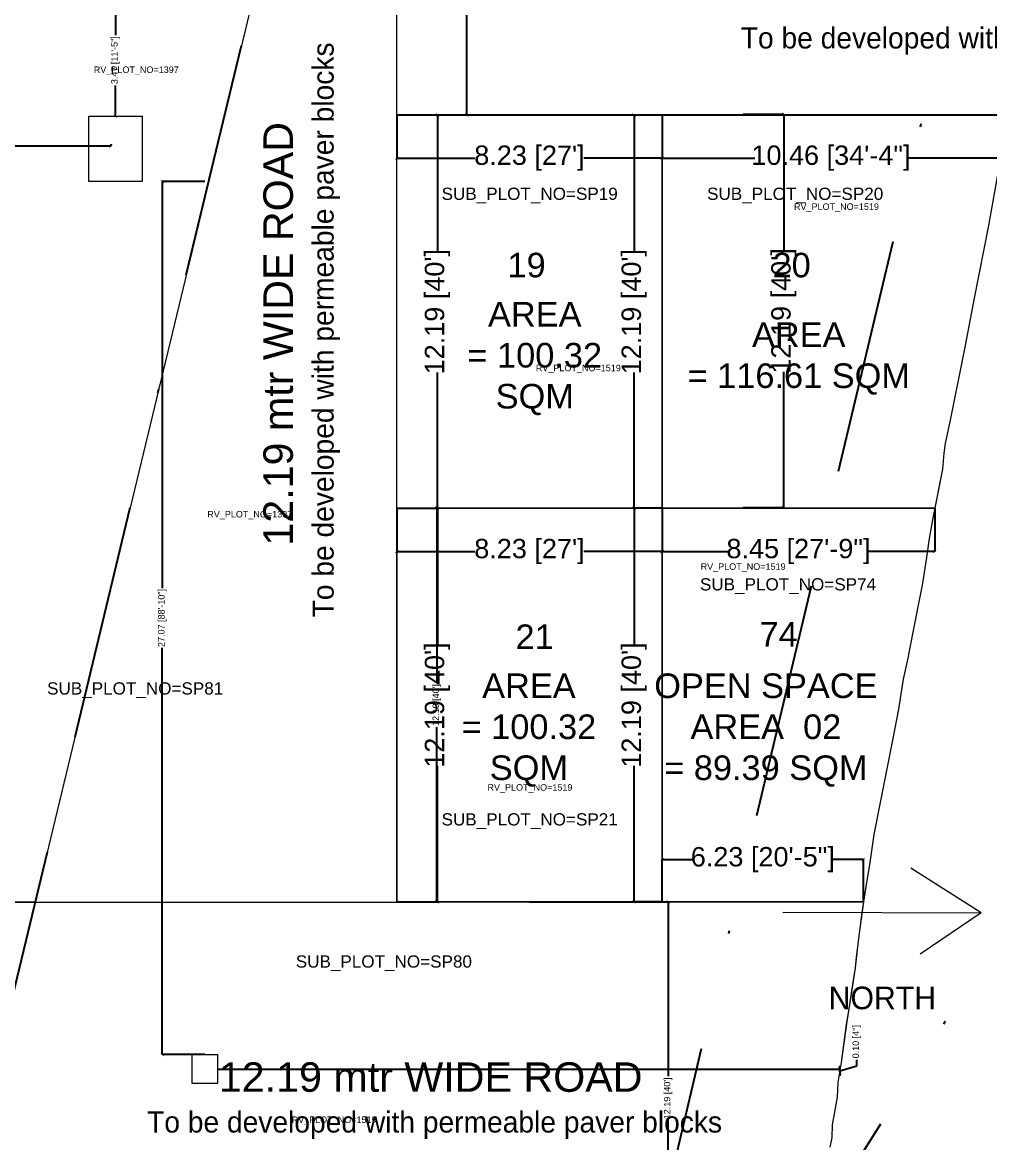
# Model space of a CAD drawing. Header units: metres. Extents: x 205125 to 205418, y -20654 to -20451.
# Drawn here: x 205320.79 to 205350.76, y -20589.8 to -20555.09 of the extents above; entities that cross this region are included whole.
import ezdxf

# ---------------------------------------------------------------- set-up
doc = ezdxf.new("R2010")
doc.units = ezdxf.units.M
doc.header["$MEASUREMENT"] = 0
doc.header["$PDMODE"] = 2
doc.linetypes.add('BORDER2', pattern=[0.875, 0.25, -0.125, 0.25, -0.125, 0, -0.125])
doc.layers.get('0').update_dxf_attribs({"lineweight": 5})
doc.layers.get('Defpoints').update_dxf_attribs({"lineweight": 5})
for name, color, linetype, lineweight in [('A-0-g', 7, 'Continuous', 5), ('INTERNAL_JUNCTIONS', 7, 'Continuous', 5), ('INTERNAL_ROADS_RESIDENTIAL', 7, 'Continuous', 5), ('LAND_BOUNDARY', 7, 'Continuous', 5), ('Layer1', 7, 'Continuous', 5), ('NORTH_DIRECTION', 7, 'Continuous', 5), ('SUB_PLOT_19', 7, 'Continuous', 5), ('SUB_PLOT_19_RV_PLOT_1', 7, 'Continuous', 5), ('SUB_PLOT_20', 7, 'Continuous', 5), ('SUB_PLOT_20_RV_PLOT_1', 7, 'Continuous', 5), ('SUB_PLOT_21', 7, 'Continuous', 5), ('SUB_PLOT_21_RV_PLOT_1', 7, 'Continuous', 5), ('SUB_PLOT_74', 7, 'Continuous', 5), ('SUB_PLOT_74_RV_PLOT_1', 7, 'Continuous', 5), ('SUB_PLOT_79', 7, 'Continuous', 5), ('SUB_PLOT_79_RV_PLOT_1', 7, 'Continuous', 5), ('SUB_PLOT_80', 7, 'Continuous', 5), ('SUB_PLOT_80_RV_PLOT_1', 7, 'Continuous', 5), ('SUB_PLOT_81', 7, 'Continuous', 5), ('SUB_PLOT_81_RV_PLOT_1', 7, 'Continuous', 5), ('SUB_PLOT_81_RV_PLOT_2', 7, 'Continuous', 5)]:
    doc.layers.add(name, color=color, linetype=linetype, lineweight=lineweight)
doc.styles.add('Arial', font='swissl.ttf')
doc.dimstyles.new('meter', dxfattribs={"dimtxt": 0.2, "dimasz": 0.1, "dimexe": 0, "dimexo": 0, "dimgap": 0.09, "dimtad": 0, "dimzin": 0, "dimdsep": 46, "dimtxsty": 'Arial', "dimblk": 'ARCHTICK', "dimcen": 7.09, "dimclrd": 23, "dimclre": 23, "dimclrt": 75, "dimadec": 0, "dimazin": 0, "dimtfac": 1, "dimtofl": 0, "dimtmove": 1, "dimatfit": 3, "dimldrblk": 'OPEN90', "dimfxl": 1, "dimtolj": 1, "dimtzin": 0, "dimarcsym": 0})

# ---------------------------------------------------------------- blocks, each defined once
blk = doc.blocks.new('_ArchTick')
at = {"color": 0, "const_width": 0.15}
blk.add_lwpolyline([(-0.5, -0.5), (0.5, 0.5)], dxfattribs=at)
blk = doc.blocks.new('*D67')
at = {"color": 23, "linetype": 'Continuous', "lineweight": -2, "ltscale": 0.5, "transparency": 16777216}
for p, q in [((205332.39, -20557.954), (205332.39, -20559.291)), ((205340.618, -20557.954), (205340.618, -20559.291)), ((205332.39, -20559.291), (205334.816, -20559.291)), ((205340.618, -20559.291), (205338.193, -20559.291))]:
    blk.add_line(p, q, dxfattribs=at)
at = {"layer": 'Defpoints', "color": 0, "ltscale": 0.5, "transparency": 16777216}
for p in [(205332.39, -20557.954), (205340.618, -20557.954), (205340.618, -20559.291)]:
    blk.add_point(p, dxfattribs=at)
at = {"color": 23, "lineweight": -2, "ltscale": 0.5, "transparency": 16777216, "xscale": 0.1, "yscale": 0.1, "zscale": 0.1, "rotation": 180}
blk.add_blockref('_ArchTick', (205332.39, -20559.291), dxfattribs=at)
at = {"color": 23, "lineweight": -2, "ltscale": 0.5, "transparency": 16777216, "xscale": 0.1, "yscale": 0.1, "zscale": 0.1}
blk.add_blockref('_ArchTick', (205340.618, -20559.291), dxfattribs=at)
at = {"color": 75, "ltscale": 0.5, "transparency": 16777216, "insert": (205336.504, -20559.291), "char_height": 0.6, "attachment_point": 5, "style": 'Arial'}
blk.add_mtext("\\A1;8.23 [27']", dxfattribs=at)
blk = doc.blocks.new('_Open90')
at = {"layer": 'A-0-g', "color": 0, "lineweight": -2}
for p, q in [((0, 0), (-1, 0)), ((-0.5, 0.5), (0, 0)), ((0, 0), (-0.5, -0.5))]:
    blk.add_line(p, q, dxfattribs=at)
blk = doc.blocks.new('*D68')
at = {"layer": 'Defpoints', "color": 0, "ltscale": 0.5, "transparency": 16777216}
for p in [(205332.39, -20557.954), (205332.39, -20570.146), (205333.652, -20570.146)]:
    blk.add_point(p, dxfattribs=at)
at = {"layer": 'SUB_PLOT_19', "color": 23, "linetype": 'Continuous', "lineweight": -2, "ltscale": 0.5, "transparency": 16777216}
for p, q in [((205332.39, -20557.954), (205333.652, -20557.954)), ((205333.652, -20557.954), (205333.652, -20562.161)), ((205333.652, -20570.146), (205333.652, -20565.938)), ((205332.39, -20570.146), (205333.652, -20570.146))]:
    blk.add_line(p, q, dxfattribs=at)
at = {"layer": 'SUB_PLOT_19', "color": 23, "lineweight": -2, "ltscale": 0.5, "transparency": 16777216, "xscale": 0.1, "yscale": 0.1, "zscale": 0.1}
for p, rotation in [((205333.652, -20557.954), 90), ((205333.652, -20570.146), 270)]:
    blk.add_blockref('_ArchTick', p, dxfattribs=dict(at, rotation=rotation))
at = {"layer": 'SUB_PLOT_19', "color": 75, "ltscale": 0.5, "transparency": 16777216, "insert": (205333.652, -20564.05), "char_height": 0.6, "attachment_point": 5, "rotation": 90, "style": 'Arial'}
blk.add_mtext("\\A1;12.19 [40']", dxfattribs=at)
blk = doc.blocks.new('*D69')
at = {"color": 23, "linetype": 'Continuous', "lineweight": -2, "ltscale": 0.5, "transparency": 16777216}
for p, q in [((205340.618, -20557.954), (205340.618, -20559.291)), ((205351.078, -20557.954), (205351.078, -20559.291)), ((205340.618, -20559.291), (205343.489, -20559.291)), ((205351.078, -20559.291), (205348.207, -20559.291))]:
    blk.add_line(p, q, dxfattribs=at)
at = {"layer": 'Defpoints', "color": 0, "ltscale": 0.5, "transparency": 16777216}
for p in [(205340.618, -20557.954), (205351.078, -20557.954), (205351.078, -20559.291)]:
    blk.add_point(p, dxfattribs=at)
at = {"color": 23, "lineweight": -2, "ltscale": 0.5, "transparency": 16777216, "xscale": 0.1, "yscale": 0.1, "zscale": 0.1, "rotation": 180}
blk.add_blockref('_ArchTick', (205340.618, -20559.291), dxfattribs=at)
at = {"color": 23, "lineweight": -2, "ltscale": 0.5, "transparency": 16777216, "xscale": 0.1, "yscale": 0.1, "zscale": 0.1}
blk.add_blockref('_ArchTick', (205351.078, -20559.291), dxfattribs=at)
at = {"color": 75, "ltscale": 0.5, "transparency": 16777216, "insert": (205345.848, -20559.291), "char_height": 0.6, "attachment_point": 5, "style": 'Arial'}
blk.add_mtext('\\A1;10.46 [34\'-4"]', dxfattribs=at)
blk = doc.blocks.new('*D70')
at = {"color": 23, "linetype": 'Continuous', "lineweight": -2, "ltscale": 0.5, "transparency": 16777216}
for p, q in [((205338.488, -20557.954), (205339.75, -20557.954)), ((205339.75, -20557.954), (205339.75, -20562.161)), ((205339.75, -20570.146), (205339.75, -20565.938)), ((205340.618, -20570.146), (205339.75, -20570.146))]:
    blk.add_line(p, q, dxfattribs=at)
at = {"layer": 'Defpoints', "color": 0, "ltscale": 0.5, "transparency": 16777216}
for p in [(205338.488, -20557.954), (205339.75, -20570.146), (205340.618, -20570.146)]:
    blk.add_point(p, dxfattribs=at)
at = {"color": 23, "lineweight": -2, "ltscale": 0.5, "transparency": 16777216, "xscale": 0.1, "yscale": 0.1, "zscale": 0.1}
for p, rotation in [((205339.75, -20557.954), 90), ((205339.75, -20570.146), 270)]:
    blk.add_blockref('_ArchTick', p, dxfattribs=dict(at, rotation=rotation))
at = {"color": 75, "ltscale": 0.5, "transparency": 16777216, "insert": (205339.75, -20564.05), "char_height": 0.6, "attachment_point": 5, "rotation": 90, "style": 'Arial'}
blk.add_mtext("\\A1;12.19 [40']", dxfattribs=at)
blk = doc.blocks.new('*D71')
at = {"color": 23, "linetype": 'Continuous', "lineweight": -2, "ltscale": 0.5, "transparency": 16777216}
for p, q in [((205332.39, -20570.146), (205332.39, -20571.483)), ((205340.618, -20570.146), (205340.618, -20571.483)), ((205332.39, -20571.483), (205334.816, -20571.483)), ((205340.618, -20571.483), (205338.193, -20571.483))]:
    blk.add_line(p, q, dxfattribs=at)
at = {"layer": 'Defpoints', "color": 0, "ltscale": 0.5, "transparency": 16777216}
for p in [(205332.39, -20570.146), (205340.618, -20570.146), (205340.618, -20571.483)]:
    blk.add_point(p, dxfattribs=at)
at = {"color": 23, "lineweight": -2, "ltscale": 0.5, "transparency": 16777216, "xscale": 0.1, "yscale": 0.1, "zscale": 0.1, "rotation": 180}
blk.add_blockref('_ArchTick', (205332.39, -20571.483), dxfattribs=at)
at = {"color": 23, "lineweight": -2, "ltscale": 0.5, "transparency": 16777216, "xscale": 0.1, "yscale": 0.1, "zscale": 0.1}
blk.add_blockref('_ArchTick', (205340.618, -20571.483), dxfattribs=at)
at = {"color": 75, "ltscale": 0.5, "transparency": 16777216, "insert": (205336.504, -20571.483), "char_height": 0.6, "attachment_point": 5, "style": 'Arial'}
blk.add_mtext("\\A1;8.23 [27']", dxfattribs=at)
blk = doc.blocks.new('*D72')
at = {"layer": 'Defpoints', "color": 0, "ltscale": 0.5, "transparency": 16777216}
for p in [(205332.39, -20570.146), (205332.39, -20582.338), (205333.652, -20582.338)]:
    blk.add_point(p, dxfattribs=at)
at = {"layer": 'SUB_PLOT_21', "color": 23, "linetype": 'Continuous', "lineweight": -2, "ltscale": 0.5, "transparency": 16777216}
for p, q in [((205332.39, -20570.146), (205333.652, -20570.146)), ((205333.652, -20570.146), (205333.652, -20574.353)), ((205333.652, -20582.338), (205333.652, -20578.13)), ((205332.39, -20582.338), (205333.652, -20582.338))]:
    blk.add_line(p, q, dxfattribs=at)
at = {"layer": 'SUB_PLOT_21', "color": 23, "lineweight": -2, "ltscale": 0.5, "transparency": 16777216, "xscale": 0.1, "yscale": 0.1, "zscale": 0.1}
for p, rotation in [((205333.652, -20570.146), 90), ((205333.652, -20582.338), 270)]:
    blk.add_blockref('_ArchTick', p, dxfattribs=dict(at, rotation=rotation))
at = {"layer": 'SUB_PLOT_21', "color": 75, "ltscale": 0.5, "transparency": 16777216, "insert": (205333.652, -20576.242), "char_height": 0.6, "attachment_point": 5, "rotation": 90, "style": 'Arial'}
blk.add_mtext("\\A1;12.19 [40']", dxfattribs=at)
blk = doc.blocks.new('*D73')
at = {"layer": 'Defpoints', "color": 0, "ltscale": 0.5, "transparency": 16777216}
for p in [(205340.618, -20570.146), (205349.064, -20570.146), (205349.064, -20571.483)]:
    blk.add_point(p, dxfattribs=at)
at = {"layer": 'SUB_PLOT_74', "color": 23, "linetype": 'Continuous', "lineweight": -2, "ltscale": 0.5, "transparency": 16777216}
for p, q in [((205340.618, -20570.146), (205340.618, -20571.483)), ((205349.064, -20570.146), (205349.064, -20571.483)), ((205340.618, -20571.483), (205342.682, -20571.483)), ((205349.064, -20571.483), (205347.001, -20571.483))]:
    blk.add_line(p, q, dxfattribs=at)
at = {"layer": 'SUB_PLOT_74', "color": 23, "lineweight": -2, "ltscale": 0.5, "transparency": 16777216, "xscale": 0.1, "yscale": 0.1, "zscale": 0.1, "rotation": 180}
blk.add_blockref('_ArchTick', (205340.618, -20571.483), dxfattribs=at)
at = {"layer": 'SUB_PLOT_74', "color": 23, "lineweight": -2, "ltscale": 0.5, "transparency": 16777216, "xscale": 0.1, "yscale": 0.1, "zscale": 0.1}
blk.add_blockref('_ArchTick', (205349.064, -20571.483), dxfattribs=at)
at = {"layer": 'SUB_PLOT_74', "color": 75, "ltscale": 0.5, "transparency": 16777216, "insert": (205344.841, -20571.483), "char_height": 0.6, "attachment_point": 5, "style": 'Arial'}
blk.add_mtext('\\A1;8.45 [27\'-9"]', dxfattribs=at)
blk = doc.blocks.new('*D74')
at = {"color": 23, "linetype": 'Continuous', "lineweight": -2, "ltscale": 0.5, "transparency": 16777216}
for p, q in [((205340.618, -20570.146), (205339.75, -20570.146)), ((205339.75, -20570.146), (205339.75, -20574.353)), ((205339.75, -20582.338), (205339.75, -20578.13)), ((205340.618, -20582.338), (205339.75, -20582.338))]:
    blk.add_line(p, q, dxfattribs=at)
at = {"layer": 'Defpoints', "color": 0, "ltscale": 0.5, "transparency": 16777216}
for p in [(205340.618, -20570.146), (205339.75, -20582.338), (205340.618, -20582.338)]:
    blk.add_point(p, dxfattribs=at)
at = {"color": 23, "lineweight": -2, "ltscale": 0.5, "transparency": 16777216, "xscale": 0.1, "yscale": 0.1, "zscale": 0.1}
for p, rotation in [((205339.75, -20570.146), 90), ((205339.75, -20582.338), 270)]:
    blk.add_blockref('_ArchTick', p, dxfattribs=dict(at, rotation=rotation))
at = {"color": 75, "ltscale": 0.5, "transparency": 16777216, "insert": (205339.75, -20576.242), "char_height": 0.6, "attachment_point": 5, "rotation": 90, "style": 'Arial'}
blk.add_mtext("\\A1;12.19 [40']", dxfattribs=at)
blk = doc.blocks.new('*D75')
at = {"color": 23, "linetype": 'Continuous', "lineweight": -2, "ltscale": 0.5, "transparency": 16777216}
for p, q in [((205340.618, -20582.338), (205340.618, -20581.035)), ((205340.618, -20581.035), (205341.577, -20581.035)), ((205346.853, -20581.035), (205345.895, -20581.035)), ((205346.853, -20582.338), (205346.853, -20581.035))]:
    blk.add_line(p, q, dxfattribs=at)
at = {"layer": 'Defpoints', "color": 0, "ltscale": 0.5, "transparency": 16777216}
for p in [(205346.853, -20581.035), (205340.618, -20582.338), (205346.853, -20582.338)]:
    blk.add_point(p, dxfattribs=at)
at = {"color": 23, "lineweight": -2, "ltscale": 0.5, "transparency": 16777216, "xscale": 0.1, "yscale": 0.1, "zscale": 0.1, "rotation": 180}
blk.add_blockref('_ArchTick', (205340.618, -20581.035), dxfattribs=at)
at = {"color": 23, "lineweight": -2, "ltscale": 0.5, "transparency": 16777216, "xscale": 0.1, "yscale": 0.1, "zscale": 0.1}
blk.add_blockref('_ArchTick', (205346.853, -20581.035), dxfattribs=at)
at = {"color": 75, "ltscale": 0.5, "transparency": 16777216, "insert": (205343.736, -20581.035), "char_height": 0.6, "attachment_point": 5, "style": 'Arial'}
blk.add_mtext('\\A1;6.23 [20\'-5"]', dxfattribs=at)
blk = doc.blocks.new('*D260')
at = {"layer": 'Defpoints', "color": 0, "ltscale": 0.5, "transparency": 16777216}
for p in [(205343.127, -20557.929), (205343.127, -20570.121), (205344.388, -20570.121)]:
    blk.add_point(p, dxfattribs=at)
at = {"layer": 'SUB_PLOT_20', "color": 23, "linetype": 'Continuous', "lineweight": -2, "ltscale": 0.5, "transparency": 16777216}
for p, q in [((205343.127, -20557.929), (205344.388, -20557.929)), ((205344.388, -20557.929), (205344.388, -20562.136)), ((205344.388, -20570.121), (205344.388, -20565.913)), ((205343.127, -20570.121), (205344.388, -20570.121))]:
    blk.add_line(p, q, dxfattribs=at)
at = {"layer": 'SUB_PLOT_20', "color": 23, "lineweight": -2, "ltscale": 0.5, "transparency": 16777216, "xscale": 0.1, "yscale": 0.1, "zscale": 0.1}
for p, rotation in [((205344.388, -20557.929), 90), ((205344.388, -20570.121), 270)]:
    blk.add_blockref('_ArchTick', p, dxfattribs=dict(at, rotation=rotation))
at = {"layer": 'SUB_PLOT_20', "color": 75, "ltscale": 0.5, "transparency": 16777216, "insert": (205344.388, -20564.025), "char_height": 0.6, "attachment_point": 5, "rotation": 90, "style": 'Arial'}
blk.add_mtext("\\A1;12.19 [40']", dxfattribs=at)
blk = doc.blocks.new('sdfd')
at = {"color": 241, "linetype": 'BORDER2', "lineweight": 25, "ltscale": 2}
for points in [[(205527.6466, -20581.7801), (205527.8343, -20582.1166), (205527.8411, -20582.5993), (205528.2898, -20583.7799), (205528.3741, -20585.302), (205530.5586, -20586.253), (205531.0706, -20586.7057), (205532.0385, -20586.9982), (205532.3994, -20587.0503), (205532.9406, -20587.5353), (205533.4083, -20587.9416), (205534.5824, -20588.3073), (205535.6493, -20588.2023), (205535.6577, -20589.5695), (205536.7368, -20589.5542)], [(205528.2898, -20583.7799), (205529.3222, -20583.9269), (205535.7006, -20584.4583)], [(205528.3741, -20585.302), (205534.4849, -20585.7907)]]:
    blk.add_lwpolyline(points, dxfattribs=at)
blk = doc.blocks.new('*D209')
at = {"layer": 'Defpoints', "color": 0, "ltscale": 0.5, "transparency": 16777216}
for p in [(205332.39, -20570.146), (205333.63, -20570.146), (205332.39, -20582.338)]:
    blk.add_point(p, dxfattribs=at)
at = {"layer": 'SUB_PLOT_21_RV_PLOT_1', "color": 23, "lineweight": -2, "ltscale": 0.5, "transparency": 16777216}
for p, q in [((205332.39, -20570.146), (205333.63, -20570.146)), ((205333.63, -20570.146), (205333.63, -20575.552)), ((205333.63, -20582.338), (205333.63, -20576.931)), ((205332.39, -20582.338), (205333.63, -20582.338))]:
    blk.add_line(p, q, dxfattribs=at)
at = {"layer": 'SUB_PLOT_21_RV_PLOT_1', "color": 23, "lineweight": -2, "ltscale": 0.5, "transparency": 16777216, "xscale": 0.1, "yscale": 0.1, "zscale": 0.1}
for p, rotation in [((205333.63, -20570.146), 90), ((205333.63, -20582.338), 270)]:
    blk.add_blockref('_ArchTick', p, dxfattribs=dict(at, rotation=rotation))
at = {"layer": 'SUB_PLOT_21_RV_PLOT_1', "color": 75, "ltscale": 0.5, "transparency": 16777216, "insert": (205333.63, -20576.242), "char_height": 0.2, "attachment_point": 5, "rotation": 90, "style": 'Arial'}
blk.add_mtext("\\A1;12.19 [40']", dxfattribs=at)
blk = doc.blocks.new('*D234')
at = {"layer": 'Defpoints', "color": 0, "ltscale": 0.5, "transparency": 16777216}
for p in [(205292.013, -20558.856), (205323.534, -20558.856), (205323.534, -20558.926)]:
    blk.add_point(p, dxfattribs=at)
at = {"layer": 'INTERNAL_ROADS_RESIDENTIAL', "color": 23, "lineweight": -2, "ltscale": 0.5, "transparency": 16777216}
for p, q in [((205292.013, -20558.856), (205292.013, -20558.926)), ((205292.013, -20558.926), (205306.845, -20558.926)), ((205323.534, -20558.926), (205308.702, -20558.926)), ((205323.534, -20558.856), (205323.534, -20558.926))]:
    blk.add_line(p, q, dxfattribs=at)
at = {"layer": 'INTERNAL_ROADS_RESIDENTIAL', "color": 23, "lineweight": -2, "ltscale": 0.5, "transparency": 16777216, "xscale": 0.1, "yscale": 0.1, "zscale": 0.1, "rotation": 180}
blk.add_blockref('_ArchTick', (205292.013, -20558.926), dxfattribs=at)
at = {"layer": 'INTERNAL_ROADS_RESIDENTIAL', "color": 23, "lineweight": -2, "ltscale": 0.5, "transparency": 16777216, "xscale": 0.1, "yscale": 0.1, "zscale": 0.1}
blk.add_blockref('_ArchTick', (205323.534, -20558.926), dxfattribs=at)
at = {"layer": 'INTERNAL_ROADS_RESIDENTIAL', "color": 75, "ltscale": 0.5, "transparency": 16777216, "insert": (205307.773, -20558.926), "char_height": 0.2, "attachment_point": 5, "style": 'Arial'}
blk.add_mtext('\\A1;31.52 [103\'-5"]', dxfattribs=at)
blk = doc.blocks.new('*D235')
at = {"layer": 'Defpoints', "color": 0, "ltscale": 0.5, "transparency": 16777216}
for p in [(205323.671, -20554.522), (205323.676, -20554.522), (205323.676, -20557.992)]:
    blk.add_point(p, dxfattribs=at)
at = {"layer": 'INTERNAL_ROADS_RESIDENTIAL', "color": 23, "lineweight": -2, "ltscale": 0.5, "transparency": 16777216}
for p, q in [((205323.676, -20554.522), (205323.671, -20554.522)), ((205323.671, -20554.522), (205323.671, -20555.476)), ((205323.671, -20557.992), (205323.671, -20557.037)), ((205323.676, -20557.992), (205323.671, -20557.992))]:
    blk.add_line(p, q, dxfattribs=at)
at = {"layer": 'INTERNAL_ROADS_RESIDENTIAL', "color": 23, "lineweight": -2, "ltscale": 0.5, "transparency": 16777216, "xscale": 0.1, "yscale": 0.1, "zscale": 0.1}
for p, rotation in [((205323.671, -20554.522), 90), ((205323.671, -20557.992), 270)]:
    blk.add_blockref('_ArchTick', p, dxfattribs=dict(at, rotation=rotation))
at = {"layer": 'INTERNAL_ROADS_RESIDENTIAL', "color": 75, "ltscale": 0.5, "transparency": 16777216, "insert": (205323.671, -20556.257), "char_height": 0.2, "attachment_point": 5, "rotation": 90, "style": 'Arial'}
blk.add_mtext('\\A1;3.47 [11\'-5"]', dxfattribs=at)
blk = doc.blocks.new('*D237')
at = {"layer": 'Defpoints', "color": 0, "ltscale": 0.5, "transparency": 16777216}
for p in [(205326.831, -20587.527), (205346.116, -20587.632), (205346.128, -20587.632)]:
    blk.add_point(p, dxfattribs=at)
at = {"layer": 'INTERNAL_ROADS_RESIDENTIAL', "color": 23, "lineweight": -2, "ltscale": 0.5, "transparency": 16777216}
for p, q in [((205346.128, -20587.579), (205346.646, -20587.424)), ((205346.128, -20587.527), (205346.128, -20587.427)), ((205346.646, -20587.424), (205346.646, -20587.244)), ((205326.831, -20587.527), (205346.128, -20587.527)), ((205346.116, -20587.632), (205346.128, -20587.632)), ((205346.128, -20587.527), (205346.128, -20587.632)), ((205346.128, -20587.632), (205346.128, -20587.732))]:
    blk.add_line(p, q, dxfattribs=at)
at = {"layer": 'INTERNAL_ROADS_RESIDENTIAL', "color": 23, "lineweight": -2, "ltscale": 0.5, "transparency": 16777216, "xscale": 0.1, "yscale": 0.1, "zscale": 0.1}
for p, rotation in [((205346.128, -20587.527), 270), ((205346.128, -20587.632), 90)]:
    blk.add_blockref('_ArchTick', p, dxfattribs=dict(at, rotation=rotation))
at = {"layer": 'INTERNAL_ROADS_RESIDENTIAL', "color": 75, "ltscale": 0.5, "transparency": 16777216, "insert": (205346.646, -20586.677), "char_height": 0.2, "attachment_point": 5, "rotation": 90, "style": 'Arial'}
blk.add_mtext('\\A1;0.10 [4"]', dxfattribs=at)
blk = doc.blocks.new('*D238')
at = {"layer": 'Defpoints', "color": 0, "ltscale": 0.5, "transparency": 16777216}
for p in [(205325.126, -20560.011), (205326.443, -20560.011), (205326.443, -20587.078)]:
    blk.add_point(p, dxfattribs=at)
at = {"layer": 'INTERNAL_ROADS_RESIDENTIAL', "color": 23, "lineweight": -2, "ltscale": 0.5, "transparency": 16777216}
for p, q in [((205326.443, -20560.011), (205325.126, -20560.011)), ((205325.126, -20560.011), (205325.126, -20572.616)), ((205325.126, -20587.078), (205325.126, -20574.473)), ((205326.443, -20587.078), (205325.126, -20587.078))]:
    blk.add_line(p, q, dxfattribs=at)
at = {"layer": 'INTERNAL_ROADS_RESIDENTIAL', "color": 23, "lineweight": -2, "ltscale": 0.5, "transparency": 16777216, "xscale": 0.1, "yscale": 0.1, "zscale": 0.1}
for p, rotation in [((205325.126, -20560.011), 90), ((205325.126, -20587.078), 270)]:
    blk.add_blockref('_ArchTick', p, dxfattribs=dict(at, rotation=rotation))
at = {"layer": 'INTERNAL_ROADS_RESIDENTIAL', "color": 75, "ltscale": 0.5, "transparency": 16777216, "insert": (205325.126, -20573.544), "char_height": 0.2, "attachment_point": 5, "rotation": 90, "style": 'Arial'}
blk.add_mtext('\\A1;27.07 [88\'-10"]', dxfattribs=at)
blk = doc.blocks.new('*D245')
at = {"layer": 'Defpoints', "color": 0, "ltscale": 0.5, "transparency": 16777216}
for p in [(205332.39, -20548.824), (205334.565, -20548.824), (205332.39, -20557.954)]:
    blk.add_point(p, dxfattribs=at)
at = {"layer": 'SUB_PLOT_79', "color": 23, "lineweight": -2, "ltscale": 0.5, "transparency": 16777216}
for p, q in [((205332.39, -20548.824), (205334.565, -20548.824)), ((205334.565, -20548.824), (205334.565, -20552.534)), ((205334.565, -20557.954), (205334.565, -20554.243)), ((205332.39, -20557.954), (205334.565, -20557.954))]:
    blk.add_line(p, q, dxfattribs=at)
at = {"layer": 'SUB_PLOT_79', "color": 23, "lineweight": -2, "ltscale": 0.5, "transparency": 16777216, "xscale": 0.1, "yscale": 0.1, "zscale": 0.1}
for p, rotation in [((205334.565, -20548.824), 90), ((205334.565, -20557.954), 270)]:
    blk.add_blockref('_ArchTick', p, dxfattribs=dict(at, rotation=rotation))
at = {"layer": 'SUB_PLOT_79', "color": 75, "ltscale": 0.5, "transparency": 16777216, "insert": (205334.565, -20553.389), "char_height": 0.2, "attachment_point": 5, "rotation": 90, "style": 'Arial'}
blk.add_mtext('\\A1;9.13 [29\'-11"]', dxfattribs=at)
blk = doc.blocks.new('*D246')
at = {"layer": 'Defpoints', "color": 0, "ltscale": 0.5, "transparency": 16777216}
for p in [(205336.504, -20582.338), (205340.801, -20582.338), (205335.427, -20594.528)]:
    blk.add_point(p, dxfattribs=at)
at = {"layer": 'SUB_PLOT_80', "color": 23, "lineweight": -2, "ltscale": 0.5, "transparency": 16777216}
for p, q in [((205336.504, -20582.338), (205340.801, -20582.338)), ((205340.801, -20582.338), (205340.801, -20587.743)), ((205340.801, -20594.528), (205340.801, -20589.122)), ((205335.427, -20594.528), (205340.801, -20594.528))]:
    blk.add_line(p, q, dxfattribs=at)
at = {"layer": 'SUB_PLOT_80', "color": 23, "lineweight": -2, "ltscale": 0.5, "transparency": 16777216, "xscale": 0.1, "yscale": 0.1, "zscale": 0.1}
for p, rotation in [((205340.801, -20582.338), 90), ((205340.801, -20594.528), 270)]:
    blk.add_blockref('_ArchTick', p, dxfattribs=dict(at, rotation=rotation))
at = {"layer": 'SUB_PLOT_80', "color": 75, "ltscale": 0.5, "transparency": 16777216, "insert": (205340.801, -20588.433), "char_height": 0.2, "attachment_point": 5, "rotation": 90, "style": 'Arial'}
blk.add_mtext("\\A1;12.19 [40']", dxfattribs=at)

msp = doc.modelspace()

# ---------------------------------------------------------------- linework, layer by layer
for p, q in [((205332.39, -20557.954), (205367.44, -20557.954)), ((205332.39, -20582.338), (205332.39, -20557.954)), ((205340.618, -20582.338), (205340.618, -20557.954)), ((205332.39, -20570.146), (205349.064, -20570.146)), ((205332.39, -20582.338), (205346.853, -20582.338))]:
    msp.add_line(p, q)
at = {"layer": 'INTERNAL_JUNCTIONS', "color": 1, "ltscale": 0.5}
for points in [[(205322.849, -20557.992), (205324.502, -20557.992), (205324.502, -20560.011), (205322.849, -20560.011)], [(205326.055, -20587.078), (205326.831, -20587.078), (205326.831, -20587.977), (205326.055, -20587.977)]]:
    msp.add_lwpolyline(points, close=True, dxfattribs=at)
at = {"layer": 'LAND_BOUNDARY', "color": 7, "ltscale": 2}
msp.add_lwpolyline([(205351.078, -20559.404), (205350.726, -20561.38), (205350.288, -20563.629), (205349.997, -20565.153), (205349.54, -20567.409), (205349.392, -20568.139), (205349.348, -20568.432), (205349.305, -20568.931), (205349.017, -20570.388), (205348.887, -20571.077), (205348.809, -20571.67), (205348.672, -20572.523), (205348.537, -20573.199), (205348.296, -20574.457), (205348.232, -20574.785), (205348.089, -20575.441), (205347.939, -20576.374), (205347.765, -20577.284), (205347.179, -20580.252), (205347.041, -20581.192), (205346.958, -20581.686), (205346.894, -20582.071), (205346.792, -20582.746), (205346.666, -20583.733), (205346.594, -20584.39), (205346.461, -20585.263), (205346.336, -20586.052), (205346.169, -20587.324), (205346.064, -20587.939), (205346.045, -20588.393), (205345.89, -20589.249), (205345.877, -20589.646), (205345.818, -20589.951)], dxfattribs=at)
at = {"layer": 'NORTH_DIRECTION'}
msp.add_line((205350.506, -20582.686), (205348.611, -20583.966), dxfattribs=at)
msp.add_lwpolyline([(205344.354, -20582.663), (205350.506, -20582.686), (205348.323, -20581.302)], dxfattribs=at)
at = {"layer": 'SUB_PLOT_19', "color": 6, "ltscale": 0.5}
msp.add_lwpolyline([(205332.39, -20557.954), (205340.618, -20557.954), (205340.618, -20570.146), (205332.39, -20570.146)], close=True, dxfattribs=at)
at = {"layer": 'SUB_PLOT_19_RV_PLOT_1', "color": 1, "ltscale": 0.5}
msp.add_lwpolyline([(205332.39, -20557.954), (205340.618, -20557.954), (205340.618, -20570.146), (205332.39, -20570.146)], close=True, dxfattribs=at)
at = {"layer": 'SUB_PLOT_20', "color": 6, "ltscale": 0.5}
msp.add_lwpolyline([(205340.618, -20570.146), (205340.618, -20557.954), (205351.078, -20557.954), (205351.078, -20559.404), (205350.726, -20561.38), (205350.288, -20563.629), (205349.997, -20565.153), (205349.54, -20567.409), (205349.392, -20568.139), (205349.348, -20568.432), (205349.305, -20568.931), (205349.064, -20570.146)], close=True, dxfattribs=at)
at = {"layer": 'SUB_PLOT_20_RV_PLOT_1', "color": 1, "ltscale": 0.5}
msp.add_lwpolyline([(205340.618, -20570.146), (205340.618, -20557.954), (205351.078, -20557.954), (205351.078, -20559.404), (205350.726, -20561.38), (205350.288, -20563.629), (205349.997, -20565.153), (205349.54, -20567.409), (205349.392, -20568.139), (205349.348, -20568.432), (205349.305, -20568.931), (205349.064, -20570.146)], close=True, dxfattribs=at)
at = {"layer": 'SUB_PLOT_21', "color": 6, "ltscale": 0.5}
msp.add_lwpolyline([(205332.39, -20582.338), (205340.618, -20582.338), (205340.618, -20570.146), (205332.39, -20570.146)], close=True, dxfattribs=at)
at = {"layer": 'SUB_PLOT_21_RV_PLOT_1', "color": 1, "ltscale": 0.5}
msp.add_lwpolyline([(205332.39, -20570.146), (205340.618, -20570.146), (205340.618, -20582.338), (205332.39, -20582.338)], close=True, dxfattribs=at)
at = {"layer": 'SUB_PLOT_74', "color": 3, "ltscale": 0.5}
msp.add_lwpolyline([(205349.065, -20570.146), (205349.017, -20570.388), (205348.887, -20571.077), (205348.809, -20571.67), (205348.672, -20572.523), (205348.537, -20573.199), (205348.296, -20574.457), (205348.232, -20574.785), (205348.089, -20575.441), (205347.939, -20576.374), (205347.765, -20577.284), (205347.179, -20580.252), (205347.041, -20581.192), (205346.958, -20581.686), (205346.894, -20582.071), (205346.853, -20582.338), (205340.618, -20582.338), (205340.618, -20570.146)], close=True, dxfattribs=at)
at = {"layer": 'SUB_PLOT_74_RV_PLOT_1', "color": 1, "ltscale": 0.5}
msp.add_lwpolyline([(205349.065, -20570.146), (205349.017, -20570.388), (205348.887, -20571.077), (205348.809, -20571.67), (205348.672, -20572.523), (205348.537, -20573.199), (205348.296, -20574.457), (205348.232, -20574.785), (205348.089, -20575.441), (205347.939, -20576.374), (205347.765, -20577.284), (205347.179, -20580.252), (205347.041, -20581.192), (205346.958, -20581.686), (205346.894, -20582.071), (205346.853, -20582.338), (205340.618, -20582.338), (205340.618, -20570.146)], close=True, dxfattribs=at)
at = {"layer": 'SUB_PLOT_79', "color": 1, "ltscale": 0.5}
msp.add_lwpolyline([(205372.499, -20548.81), (205371.09, -20551.291), (205369.473, -20554.195), (205368.441, -20556.104), (205367.44, -20557.954), (205332.39, -20557.954), (205332.39, -20548.81)], close=True, dxfattribs=at)
at = {"layer": 'SUB_PLOT_79_RV_PLOT_1', "color": 1, "ltscale": 0.5}
msp.add_lwpolyline([(205372.499, -20548.824), (205371.09, -20551.305), (205369.473, -20554.209), (205368.441, -20556.118), (205367.44, -20557.968), (205332.39, -20557.968), (205332.39, -20548.824)], close=True, dxfattribs=at)
at = {"layer": 'SUB_PLOT_80', "color": 1, "ltscale": 0.5}
msp.add_lwpolyline([(205320.2, -20582.355), (205332.39, -20582.355), (205346.853, -20582.338), (205346.729, -20583.24), (205346.63, -20584.062), (205346.594, -20584.39), (205346.527, -20584.827), (205346.398, -20585.658), (205346.323, -20586.144), (205346.252, -20586.688), (205346.169, -20587.324), (205346.064, -20587.939), (205346.045, -20588.393), (205345.89, -20589.249), (205345.877, -20589.646), (205345.818, -20589.951)], dxfattribs=at)
at = {"layer": 'SUB_PLOT_80_RV_PLOT_1', "color": 1, "ltscale": 0.5}
msp.add_lwpolyline([(205320.2, -20582.355), (205332.39, -20582.355), (205346.853, -20582.338), (205346.729, -20583.24), (205346.63, -20584.062), (205346.594, -20584.39), (205346.527, -20584.827), (205346.398, -20585.658), (205346.323, -20586.144), (205346.252, -20586.688), (205346.169, -20587.324), (205346.064, -20587.939), (205346.045, -20588.393), (205345.89, -20589.249), (205345.877, -20589.646), (205345.818, -20589.951)], dxfattribs=at)
at = {"layer": 'SUB_PLOT_81', "color": 1, "ltscale": 0.5}
msp.add_lwpolyline([(205320.2, -20582.355), (205332.39, -20582.355), (205332.39, -20548.81), (205320.2, -20548.81)], close=True, dxfattribs=at)
at = {"layer": 'SUB_PLOT_81_RV_PLOT_1', "color": 1, "ltscale": 0.5}
msp.add_lwpolyline([(205320.2, -20582.355), (205320.2, -20548.81), (205329.265, -20548.81), (205321.186, -20582.355)], close=True, dxfattribs=at)
at = {"layer": 'SUB_PLOT_81_RV_PLOT_2', "color": 1, "ltscale": 0.5}
msp.add_lwpolyline([(205321.186, -20582.355), (205332.39, -20582.355), (205332.39, -20548.81), (205329.265, -20548.81)], close=True, dxfattribs=at)

# ---------------------------------------------------------------- block references
at = {"layer": 'Layer1', "color": 3, "xscale": 14.63079577654657, "yscale": 14.63079577654657, "zscale": 14.63079577654657, "rotation": 81.22160212606701}
msp.add_blockref('sdfd', (-551228.378, -2946459.856), dxfattribs=at)

# ---------------------------------------------------------------- texts
at = {"linetype": 'ByBlock', "attachment_point": 5, "style": 'Arial'}
for s, insert, char_height, width in [('\\P{\\fCentury Gothic|b0|i0|c0|p34;\\H0.71431x;To be developed with permeable paver blocks}', (205351.962, -20554.903), 0.9144, 23.28997), ('19', (205336.415, -20562.612), 0.762, 2.07962), ('20', (205344.629, -20562.612), 0.762, 2.07962), ('AREA \\P= 100.32 SQM ', (205336.669, -20565.505), 0.762, 5.92658), ('AREA \\P= 116.61 SQM ', (205344.85, -20565.505), 0.762, 8.97258), ('21', (205336.663, -20574.127), 0.762, 2.07962), ('74', (205344.225, -20574.053), 0.762, 2.07962), ('AREA \\P= 100.32 SQM ', (205336.487, -20577.02), 0.762, 5.92658), ('OPEN SPACE AREA  02\\P= 89.39 SQM ', (205343.831, -20577.02), 0.762, 8.53558), ('12.19 mtr WIDE ROAD\\P{\\fCentury Gothic|b0|i0|c0|p34;\\H0.71431x; To be developed with permeable paver blocks}', (205333.442, -20588.503), 0.9144, 37.40446)]:
    msp.add_mtext(s, dxfattribs=dict(at, insert=insert, char_height=char_height, width=width))
at = {"linetype": 'ByBlock', "insert": (205329.445, -20564.738), "char_height": 0.9144, "width": 47.94589, "attachment_point": 5, "rotation": 90, "style": 'Arial'}
msp.add_mtext('12.19 mtr WIDE ROAD\\P{\\fCentury Gothic|b0|i0|c0|p34;\\H0.71431x; To be developed with permeable paver blocks}', dxfattribs=at)
at = {"layer": 'NORTH_DIRECTION', "insert": (205345.777, -20584.97), "char_height": 0.7, "attachment_point": 1}
msp.add_mtext_dynamic_manual_height_columns('NORTH', width=4.02973, gutter_width=3.5, heights=[0], dxfattribs=at)
at = {"layer": 'SUB_PLOT_19', "color": 6, "ltscale": 0.5, "insert": (205333.781, -20560.207), "char_height": 0.3791, "attachment_point": 1, "style": 'Arial'}
msp.add_mtext_dynamic_manual_height_columns('SUB_PLOT_NO=SP19', width=5.65873, gutter_width=1, heights=[0], dxfattribs=at)
at = {"layer": 'SUB_PLOT_19_RV_PLOT_1', "color": 1, "ltscale": 0.5, "insert": (205336.703, -20565.696), "char_height": 0.2, "attachment_point": 1, "style": 'Arial'}
msp.add_mtext_dynamic_manual_height_columns('RV_PLOT_NO=1519', width=5.65873, gutter_width=1, heights=[0], dxfattribs=at)
at = {"layer": 'SUB_PLOT_20', "color": 6, "ltscale": 0.5, "insert": (205342.009, -20560.207), "char_height": 0.3791, "attachment_point": 1, "style": 'Arial'}
msp.add_mtext_dynamic_manual_height_columns('SUB_PLOT_NO=SP20', width=5.65873, gutter_width=1, heights=[0], dxfattribs=at)
at = {"layer": 'SUB_PLOT_20_RV_PLOT_1', "color": 1, "ltscale": 0.5, "insert": (205344.703, -20560.696), "char_height": 0.2, "attachment_point": 1, "style": 'Arial'}
msp.add_mtext_dynamic_manual_height_columns('RV_PLOT_NO=1519', width=5.65873, gutter_width=1, heights=[0], dxfattribs=at)
at = {"layer": 'SUB_PLOT_21', "color": 6, "ltscale": 0.5, "insert": (205333.781, -20580.085), "char_height": 0.3791, "attachment_point": 7, "style": 'Arial'}
msp.add_mtext_dynamic_manual_height_columns('SUB_PLOT_NO=SP21', width=5.65873, gutter_width=1, heights=[0], dxfattribs=at)
at = {"layer": 'SUB_PLOT_21_RV_PLOT_1', "color": 1, "ltscale": 0.5, "insert": (205335.203, -20578.696), "char_height": 0.2, "attachment_point": 1, "style": 'Arial'}
msp.add_mtext_dynamic_manual_height_columns('RV_PLOT_NO=1519', width=5.65873, gutter_width=1, heights=[0], dxfattribs=at)
at = {"layer": 'SUB_PLOT_74', "color": 3, "ltscale": 0.5, "insert": (205347.247, -20572.312), "char_height": 0.3791, "attachment_point": 3, "style": 'Arial'}
msp.add_mtext_dynamic_manual_height_columns('SUB_PLOT_NO=SP74', width=5.65873, gutter_width=1, heights=[0], dxfattribs=at)
at = {"layer": 'SUB_PLOT_74_RV_PLOT_1', "color": 1, "ltscale": 0.5, "insert": (205341.81, -20571.851), "char_height": 0.2, "attachment_point": 1, "style": 'Arial'}
msp.add_mtext_dynamic_manual_height_columns('RV_PLOT_NO=1519', width=5.65873, gutter_width=1, heights=[0], dxfattribs=at)
at = {"layer": 'SUB_PLOT_80', "color": 1, "ltscale": 0.5, "insert": (205329.262, -20584.002), "char_height": 0.3791, "attachment_point": 1, "style": 'Arial'}
msp.add_mtext_dynamic_manual_height_columns('SUB_PLOT_NO=SP80', width=5.65873, gutter_width=1, heights=[0], dxfattribs=at)
at = {"layer": 'SUB_PLOT_80_RV_PLOT_1', "color": 1, "ltscale": 0.5, "insert": (205331.765, -20588.995), "char_height": 0.2, "attachment_point": 3, "style": 'Arial'}
msp.add_mtext_dynamic_manual_height_columns('RV_PLOT_NO=1519', width=5.65873, gutter_width=1, heights=[0], dxfattribs=at)
at = {"layer": 'SUB_PLOT_81', "color": 1, "ltscale": 0.5, "insert": (205321.555, -20575.538), "char_height": 0.3791, "attachment_point": 1, "style": 'Arial'}
msp.add_mtext_dynamic_manual_height_columns('SUB_PLOT_NO=SP81', width=5.65873, gutter_width=1, heights=[0], dxfattribs=at)
at = {"layer": 'SUB_PLOT_81_RV_PLOT_1', "color": 1, "ltscale": 0.5, "insert": (205325.635, -20556.451), "char_height": 0.2, "attachment_point": 3, "style": 'Arial'}
msp.add_mtext_dynamic_manual_height_columns('RV_PLOT_NO=1397', width=5.65873, gutter_width=1, heights=[0], dxfattribs=at)
at = {"layer": 'SUB_PLOT_81_RV_PLOT_2', "color": 1, "ltscale": 0.5, "insert": (205329.152, -20570.228), "char_height": 0.2, "attachment_point": 3, "style": 'Arial'}
msp.add_mtext_dynamic_manual_height_columns('RV_PLOT_NO=1397', width=5.65873, gutter_width=1, heights=[0], dxfattribs=at)

# ---------------------------------------------------------------- dimensions: what is measured, and where the dimension line sits
at = {"ltscale": 0.5}
for base, p1, p2, picture, middle in [((205339.75, -20570.146), (205338.488, -20557.954), (205340.618, -20570.146), '*D70', (205339.75, -20564.05)), ((205339.75, -20582.338), (205340.618, -20570.146), (205340.618, -20582.338), '*D74', (205339.75, -20576.242))]:
    dim = msp.add_linear_dim(base=base, p1=p1, p2=p2, angle=90, dimstyle='meter', override={"dimtxt": 0.6, "dimtxsty": 'Arial', "dimldrblk": 'Open90', "dimarcsym": 1}, dxfattribs=at)
    dim.commit()
    dim.dimension.update_dxf_attribs({"geometry": picture, "text_midpoint": middle})
for base, p1, p2, picture, middle in [((205340.618, -20559.291), (205332.39, -20557.954), (205340.618, -20557.954), '*D67', (205336.504, -20559.291)), ((205351.078, -20559.291), (205340.618, -20557.954), (205351.078, -20557.954), '*D69', (205345.848, -20559.291)), ((205340.618, -20571.483), (205332.39, -20570.146), (205340.618, -20570.146), '*D71', (205336.504, -20571.483)), ((205346.85327, -20581.03454), (205340.61829, -20582.33782), (205346.85327, -20582.33782), '*D75', (205343.73578, -20581.03454))]:
    dim = msp.add_linear_dim(base=base, p1=p1, p2=p2, dimstyle='meter', override={"dimtxt": 0.6, "dimtxsty": 'Arial', "dimldrblk": 'Open90', "dimarcsym": 1}, dxfattribs=at)
    dim.commit()
    dim.dimension.update_dxf_attribs({"geometry": picture, "text_midpoint": middle})
at = {"layer": 'INTERNAL_ROADS_RESIDENTIAL', "color": 1, "ltscale": 0.5}
dim = msp.add_linear_dim(base=(205323.671, -20554.522), p1=(205323.676, -20557.992), p2=(205323.676, -20554.522), angle=90, dimstyle='meter', override={"dimfxl": 2}, dxfattribs=at)
dim.commit()
dim.dimension.update_dxf_attribs({"geometry": '*D235', "text_midpoint": (205323.671, -20556.257)})
dim = msp.add_linear_dim(base=(205323.534, -20558.926), p1=(205292.013, -20558.856), p2=(205323.534, -20558.856), dimstyle='meter', override={"dimfxl": 2}, dxfattribs=at)
dim.commit()
dim.dimension.update_dxf_attribs({"geometry": '*D234', "text_midpoint": (205307.773, -20558.926)})
at = {"layer": 'INTERNAL_ROADS_RESIDENTIAL', "color": 2, "ltscale": 0.5}
for base, p1, p2, picture, middle in [((205325.126, -20560.011), (205326.443, -20587.078), (205326.443, -20560.011), '*D238', (205325.126, -20573.544)), ((205346.128, -20587.6315), (205326.8307, -20587.5274), (205346.1161, -20587.6315), '*D237', (205346.6463, -20587.154))]:
    dim = msp.add_linear_dim(base=base, p1=p1, p2=p2, angle=90, dimstyle='meter', override={"dimfxl": 2}, dxfattribs=at)
    dim.commit()
    dim.dimension.update_dxf_attribs({"geometry": picture, "text_midpoint": middle})
at = {"layer": 'SUB_PLOT_19', "color": 6, "ltscale": 0.5}
dim = msp.add_linear_dim(base=(205333.652, -20570.146), p1=(205332.39, -20557.954), p2=(205332.39, -20570.146), angle=90, dimstyle='meter', override={"dimtxt": 0.6, "dimtxsty": 'Arial', "dimldrblk": 'Open90', "dimarcsym": 1}, dxfattribs=at)
dim.commit()
dim.dimension.update_dxf_attribs({"geometry": '*D68', "text_midpoint": (205333.652, -20564.05)})
at = {"layer": 'SUB_PLOT_20', "color": 6, "ltscale": 0.5}
dim = msp.add_linear_dim(base=(205344.388, -20570.121), p1=(205343.127, -20557.929), p2=(205343.127, -20570.121), angle=90, dimstyle='meter', override={"dimtxt": 0.6, "dimtxsty": 'Arial', "dimldrblk": 'Open90', "dimarcsym": 1}, dxfattribs=at)
dim.commit()
dim.dimension.update_dxf_attribs({"geometry": '*D260', "text_midpoint": (205344.388, -20564.025)})
at = {"layer": 'SUB_PLOT_21', "color": 6, "ltscale": 0.5}
dim = msp.add_linear_dim(base=(205333.652, -20582.338), p1=(205332.39, -20570.146), p2=(205332.39, -20582.338), angle=90, dimstyle='meter', override={"dimtxt": 0.6, "dimtxsty": 'Arial', "dimldrblk": 'Open90', "dimarcsym": 1}, dxfattribs=at)
dim.commit()
dim.dimension.update_dxf_attribs({"geometry": '*D72', "text_midpoint": (205333.652, -20576.242)})
at = {"layer": 'SUB_PLOT_21_RV_PLOT_1', "color": 1, "ltscale": 0.5}
dim = msp.add_aligned_dim(p1=(205332.39, -20582.338), p2=(205332.39, -20570.146), distance=-1.24, dimstyle='meter', override={"dimfxl": 2}, dxfattribs=at)
dim.commit()
dim.dimension.update_dxf_attribs({"geometry": '*D209', "text_midpoint": (205333.63, -20576.242)})
at = {"layer": 'SUB_PLOT_74', "color": 3, "ltscale": 0.5}
dim = msp.add_linear_dim(base=(205349.064, -20571.483), p1=(205340.618, -20570.146), p2=(205349.064, -20570.146), dimstyle='meter', override={"dimtxt": 0.6, "dimtxsty": 'Arial', "dimldrblk": 'Open90', "dimarcsym": 1}, dxfattribs=at)
dim.commit()
dim.dimension.update_dxf_attribs({"geometry": '*D73', "text_midpoint": (205344.841, -20571.483)})
at = {"layer": 'SUB_PLOT_79', "color": 1, "ltscale": 0.5}
dim = msp.add_linear_dim(base=(205334.565, -20548.824), p1=(205332.39, -20557.954), p2=(205332.39, -20548.824), angle=90, dimstyle='meter', override={"dimfxl": 2}, dxfattribs=at)
dim.commit()
dim.dimension.update_dxf_attribs({"geometry": '*D245', "text_midpoint": (205334.565, -20553.389)})
at = {"layer": 'SUB_PLOT_80', "color": 1, "ltscale": 0.5}
dim = msp.add_linear_dim(base=(205340.801, -20582.338), p1=(205335.427, -20594.528), p2=(205336.504, -20582.338), angle=90, dimstyle='meter', override={"dimfxl": 2}, dxfattribs=at)
dim.commit()
dim.dimension.update_dxf_attribs({"geometry": '*D246', "text_midpoint": (205340.801, -20588.433)})

doc.saveas('drawing.dxf')
